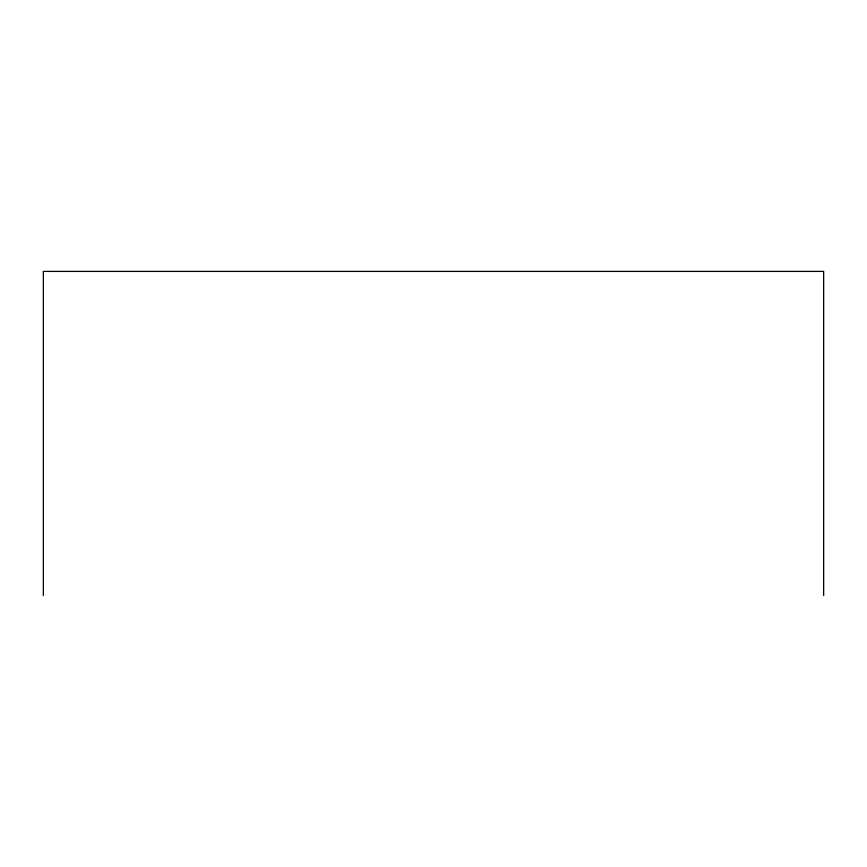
<?xml version="1.0" encoding="UTF-8"?>
<svg xmlns="http://www.w3.org/2000/svg" width="867" height="867" viewBox="0 0 867 867"><rect width="100%" height="100%" fill="white"/><g stroke="black" fill="none" stroke-linecap="round" stroke-linejoin="round"><path stroke-width="1.3" d="M823.65 595.607L823.65 271.393L43.35 271.393L43.35 595.607"/></g></svg>
